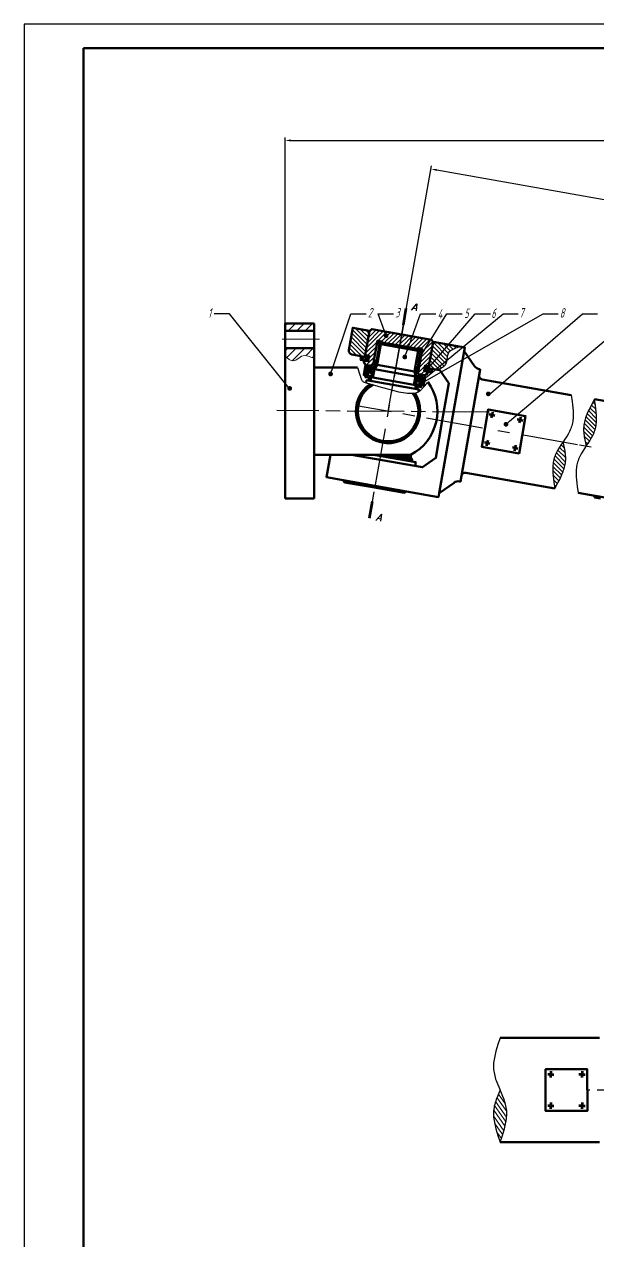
# Model space of a CAD drawing. Header units: millimetres. Extents: x 170 to 1359, y 181 to 1022.
# Drawn here: x 170 to 412, y 510 to 1022 of the extents above; entities that cross this region are included whole.
import ezdxf

# ---------------------------------------------------------------- set-up
doc = ezdxf.new("R2010")
doc.units = ezdxf.units.MM
doc.linetypes.add('ACAD_ISO08W100', pattern=[36, 24, -3, 6, -3])
doc.layers.get('Defpoints').update_dxf_attribs({"lineweight": 35})
for name, color, linetype, lineweight in [('01', 7, 'Continuous', 50), ('02', 3, 'Continuous', 25), ('中心线', 1, 'ACAD_ISO08W100', 35), ('剖面线', 6, 'Continuous', 35), ('尺寸', 4, 'Continuous', 25), ('粗实线', 7, 'Continuous', 50), ('细实线', 7, 'Continuous', 20)]:
    doc.layers.add(name, color=color, linetype=linetype, lineweight=lineweight)
doc.layers.add('尺寸标注', color=4, linetype='Continuous')
doc.styles.get("Standard").update_dxf_attribs({"font": 'arial.ttf'})
doc.styles.add('工程字', font='gbenor.shx', dxfattribs={"width": 0.65, "oblique": 15, "height": 5, "bigfont": 'gbcbig.shx'})
doc.styles.add('工程字-35', font='gbeitc.shx', dxfattribs={"height": 3.5, "bigfont": 'gbcbig.shx'})
doc.dimstyles.new('ISO-25', dxfattribs={"dimtxt": 2.5, "dimasz": 2.5, "dimexe": 1.25, "dimexo": 0.625, "dimtad": 1, "dimtxsty": 'Standard', "dimcen": 2.5, "dimadec": 0, "dimazin": 0, "dimtfac": 1, "dimtmove": 0, "dimatfit": 3, "dimfxl": 1, "dimarcsym": 0})
pattern_1 = [(135, (-1773.4997, 93.0126), (-0.8980256, -0.8980256), [])]
pattern_2 = [(45, (-1773.4997, 93.01265), (-0.35921024, 0.35921024), [])]

# ---------------------------------------------------------------- blocks, each defined once
blk = doc.blocks.new('*D14')
at = {"layer": 'Defpoints', "color": 0, "transparency": 16777216}
for p in [(660.83, 905.2), (323.57, 859.38), (642.83, 803.1)]:
    blk.add_point(p, dxfattribs=at)
at = {"layer": '尺寸标注', "color": 0, "lineweight": -2, "transparency": 16777216}
for p, q in [((323.68, 859.99), (341.79, 962.71)), ((344.04, 961.05), (658.37, 905.64)), ((642.94, 803.71), (661.05, 906.43))]:
    blk.add_line(p, q, dxfattribs=at)
at = {"layer": '尺寸标注', "color": 0, "transparency": 16777216}
for points in [[(344.11, 961.46), (343.96, 960.64), (341.57, 961.48)], [(658.44, 906.05), (658.3, 905.23), (660.83, 905.2)]]:
    blk.add_solid(points, dxfattribs=at)
at = {"layer": '尺寸标注', "color": 0, "lineweight": 20, "transparency": 16777216, "insert": (501.61, 935.68), "char_height": 3.5, "attachment_point": 5, "rotation": 350.0022, "style": '工程字-35'}
blk.add_mtext('886', dxfattribs=at)
blk = doc.blocks.new('*D20')
at = {"layer": 'Defpoints', "color": 0, "transparency": 16777216}
for p in [(1244.78, 973.48), (280.07, 859.57), (1244.78, 748.52)]:
    blk.add_point(p, dxfattribs=at)
at = {"layer": '尺寸标注', "color": 0, "lineweight": -2, "transparency": 16777216}
for p, q in [((280.07, 860.19), (280.07, 974.73)), ((1244.78, 749.15), (1244.78, 974.73)), ((282.57, 973.48), (1242.28, 973.48))]:
    blk.add_line(p, q, dxfattribs=at)
at = {"layer": '尺寸标注', "color": 0, "transparency": 16777216}
for points in [[(282.57, 973.9), (282.57, 973.06), (280.07, 973.48)], [(1242.28, 973.9), (1242.28, 973.06), (1244.78, 973.48)]]:
    blk.add_solid(points, dxfattribs=at)
at = {"layer": '尺寸标注', "color": 0, "lineweight": 20, "transparency": 16777216, "insert": (762.42, 975.86), "char_height": 3.5, "attachment_point": 5, "style": '工程字-35'}
blk.add_mtext('2105', dxfattribs=at)

msp = doc.modelspace()

# ---------------------------------------------------------------- hatches: boundary and pattern name
at = {"layer": '剖面线', "lineweight": 20}
h = msp.add_hatch(dxfattribs=at)
h.set_pattern_fill('ANSI31', color=256, scale=0.8)
h.set_pattern_definition([(45, (-3793.9345, -660.45), (-1.7960512, 1.7960512), [])])
h.paths.add_polyline_path([(292.382, 896.321), (280.07, 896.321), (280.07, 893.243), (292.382, 893.243)])
edge = h.paths.add_edge_path()
edge.add_line((292.382, 885.857), (280.07, 885.857))
edge.add_line((280.07, 885.857), (280.07, 882.627))
edge.add_spline(control_points=[(280.07, 882.627), (281.179, 881.55), (283.79, 879.014), (287.894, 884.454), (290.959, 881.768), (292.382, 881.655)], knot_values=[0, 0, 0, 0, 2.478057, 5.8350084, 8.5143685, 8.5143685, 8.5143685, 8.5143685], degree=3, periodic=0)
edge.add_line((292.382, 881.655), (292.382, 885.857))
h = msp.add_hatch(dxfattribs=at)
h.set_pattern_fill('ANSI31', color=256, scale=0.4, angle=90)
h.set_pattern_definition(pattern_1)
h.paths.add_polyline_path([(315.739, 893.264), (308.645, 894.502), (306.972, 885.054, 0.4100198), (308.29, 883.204), (312.217, 882.503), (312.218, 882.509), (313.787, 882.232)])
h = msp.add_hatch(dxfattribs=at)
h.set_pattern_fill('ANSI31', color=256, scale=0.4)
h.set_pattern_definition([(45, (-1773.4997, 93.0126), (-0.8980256, 0.8980256), [])])
h.paths.add_polyline_path([(329.269, 891.677), (316.663, 893.909), (315.739, 893.264), (313.926, 883.015), (315.513, 882.736), (315.094, 880.365), (313.508, 880.645), (313.369, 879.86), (314.031, 878.936), (316.785, 878.448, 0.4019211), (317.242, 878.797), (317.588, 880.748), (317.587, 880.748), (318.912, 888.226), (319.051, 889.011), (321.021, 888.662), (320.951, 888.279), (328.429, 886.954), (328.434, 886.953)])
h.paths.add_polyline_path([(333.779, 890.885), (329.277, 891.676), (328.442, 886.952), (332.096, 886.306)])
h.paths.add_polyline_path([(341.64, 889.504), (333.779, 890.885), (332.096, 886.306), (335.924, 885.629), (335.994, 886.03), (337.964, 885.681), (337.824, 884.897), (337.753, 884.496), (337.755, 884.496), (337.444, 882.742)])
h.paths.add_polyline_path([(342.513, 888.54), (341.868, 889.464), (341.64, 889.504), (337.444, 882.742), (336.36, 876.617), (336.151, 875.449, 0.4123383), (336.497, 874.976), (339.236, 874.491), (340.16, 875.136), (340.301, 875.929), (338.731, 876.199), (338.999, 877.784), (338.992, 877.785), (339.132, 878.57), (340.716, 878.291)])
h = msp.add_hatch(dxfattribs=at)
h.set_pattern_fill('ANSI31', color=256, scale=0.4, angle=90)
h.set_pattern_definition(pattern_1)
h.paths.add_polyline_path([(342.513, 888.54), (340.716, 878.291), (340.718, 878.291), (340.592, 877.58), (340.686, 877.486), (342.147, 877.227), (342.146, 877.219), (343.677, 876.952), (348.397, 880.834), (348.44, 881.115), (348.562, 882.056), (348.632, 882.509), (348.719, 882.945), (348.841, 883.363), (349.015, 883.747), (349.224, 884.113), (349.486, 884.426), (349.782, 884.723), (350.113, 885.002), (350.479, 885.246), (350.88, 885.472), (351.299, 885.681), (351.734, 885.873), (352.641, 886.239), (353.584, 886.582)])
h.paths.add_polyline_path([(347.795, 879.023), (348.004, 879.389), (348.161, 879.79), (348.283, 880.208), (348.37, 880.661), (348.397, 880.834), (343.677, 876.952), (344.385, 876.829), (345.285, 877.227), (345.721, 877.419), (346.139, 877.646), (346.54, 877.872), (346.906, 878.116), (347.255, 878.395), (347.551, 878.692)])
h = msp.add_hatch(dxfattribs=at)
h.set_pattern_fill('ANSI31', color=256, scale=0.16)
h.set_pattern_definition(pattern_2)
h.paths.add_polyline_path([(315.374, 881.951), (314.381, 882.127), (314.372, 882.118), (312.217, 882.503), (311.939, 880.923), (315.094, 880.365)])
h = msp.add_hatch(dxfattribs=at)
h.set_pattern_fill('ANSI31', color=256, scale=0.16)
h.set_pattern_definition(pattern_2)
h.paths.add_polyline_path([(342.095, 877.227), (338.999, 877.784), (338.731, 876.199), (341.818, 875.667)])
h = msp.add_hatch(dxfattribs=at)
h.set_pattern_fill('ANSI31', color=256, scale=0.4, angle=90)
h.set_pattern_definition([(135, (-1779.0263, 93.9881), (-0.8980256, -0.8980256), [])])
h.paths.add_polyline_path([(411.365, 853.869), (411.434, 854.497), (411.487, 855.124), (411.504, 855.752), (411.504, 856.397), (411.469, 857.704), (411.382, 859.011), (411.243, 860.336), (411.068, 861.661), (410.65, 864.345), (409.343, 861.957), (408.733, 860.772), (408.14, 859.587), (407.6, 858.384), (407.129, 857.181), (406.902, 856.571), (406.711, 855.961), (406.536, 855.351), (406.257, 854.131), (406.17, 853.521), (406.083, 852.893), (406.048, 852.266), (406.031, 851.656), (406.031, 851.028), (406.066, 850.383), (406.135, 849.756), (406.223, 849.128), (406.327, 848.483), (406.571, 847.211), (406.868, 845.921), (407.181, 844.648), (407.913, 845.746), (408.628, 846.845), (409.29, 847.96), (409.604, 848.518), (409.901, 849.093), (410.179, 849.668), (410.424, 850.244), (410.65, 850.836), (410.859, 851.429), (411.016, 852.022), (411.156, 852.632), (411.278, 853.242)])
h = msp.add_hatch(dxfattribs=at)
h.set_pattern_fill('ANSI31', color=256, scale=0.4, angle=90)
h.set_pattern_definition(pattern_1)
h.paths.add_polyline_path([(397.804, 835.045), (397.979, 835.655), (398.136, 836.265), (398.258, 836.892), (398.362, 837.502), (398.432, 838.112), (398.484, 838.74), (398.502, 839.367), (398.484, 839.995), (398.449, 840.622), (398.38, 841.25), (398.292, 841.895), (398.205, 842.522), (397.944, 843.812), (397.665, 845.085), (397.354, 846.365), (397.345, 846.366), (396.602, 845.276), (395.904, 844.161), (395.225, 843.045), (394.911, 842.488), (394.615, 841.93), (394.336, 841.355), (394.092, 840.762), (393.865, 840.187), (393.673, 839.594), (393.499, 838.984), (393.36, 838.391), (393.237, 837.764), (393.15, 837.154), (393.081, 836.526), (393.046, 835.899), (393.011, 835.254), (393.011, 834.609), (393.046, 833.319), (393.133, 832.012), (393.29, 830.687), (393.464, 829.362), (393.865, 826.678), (395.172, 829.048), (395.8, 830.251), (396.375, 831.436), (396.915, 832.639), (397.403, 833.842), (397.613, 834.452)])
h = msp.add_hatch(dxfattribs=at)
h.set_pattern_fill('ANSI31', color=256, scale=0.44, angle=80)
h.set_pattern_definition([(125, (-2039.6411, 223.109), (-1.1443554, -0.8012863), [])])
h.paths.add_polyline_path([(368.154, 560.906), (368.245, 560.209), (368.374, 559.505), (368.654, 558.112), (369.01, 556.706), (369.425, 555.309), (369.857, 553.889), (370.82, 551.071), (371.786, 553.899), (372.228, 555.301), (372.632, 556.71), (372.976, 558.109), (373.279, 559.497), (373.488, 560.901), (373.551, 561.59), (373.595, 562.283), (373.621, 562.98), (373.605, 563.664), (373.571, 564.352), (373.514, 565.024), (373.4, 565.706), (373.268, 566.391), (373.114, 567.061), (372.921, 567.737), (372.707, 568.398), (372.477, 569.081), (371.972, 570.416), (371.408, 571.742), (370.825, 573.071), (370.238, 571.734), (369.674, 570.412), (369.167, 569.08), (368.931, 568.402), (368.716, 567.739), (368.518, 567.053), (368.36, 566.38), (368.24, 565.7), (368.139, 565.017), (368.06, 564.35), (368.035, 563.653), (368.013, 562.976), (368.082, 561.601)])

# ---------------------------------------------------------------- linework, layer by layer
at = {"layer": '01'}
for p, q in [((1349.044, 1012.439), (195.044, 1012.439)), ((195.044, 1012.439), (195.044, 191.439))]:
    msp.add_line(p, q, dxfattribs=at)
at = {"layer": '02'}
for p, q in [((1359.044, 1022.439), (170.044, 1022.439)), ((170.044, 1022.439), (170.044, 181.439))]:
    msp.add_line(p, q, dxfattribs=at)
at = {"layer": '中心线', "lineweight": 20}
msp.add_line((278.909, 889.632), (294.597, 889.632), dxfattribs=at)
at = {"layer": '中心线', "lineweight": 25}
for points in [[(330.294, 897.482), (324.891, 866.891)], [(319.905, 889.29), (318.023, 878.604)], [(337.249, 886.222), (335.367, 875.554)], [(310.179, 861.749), (324.769, 859.169)], [(324.019, 861.888), (323.13, 856.886)], [(366.28, 858.899), (276.601, 859.594)], [(329.771, 858.28), (334.774, 857.408)], [(339.777, 856.519), (364.79, 852.109)], [(322.241, 851.883), (316.855, 821.291)], [(369.793, 851.238), (374.796, 850.349)], [(379.798, 849.46), (404.812, 845.05)], [(404.288, 845.154), (409.29, 844.265)], [(435.726, 573.07), (407.789, 573.07)]]:
    msp.add_lwpolyline(points, dxfattribs=at)
at = {"layer": '剖面线', "lineweight": 25}
for points in [[(308.635, 894.442), (308.628, 894.449)], [(318.929, 893.508), (318.929, 893.508)], [(323.505, 892.698), (323.514, 892.706)], [(307.879, 890.178), (307.878, 890.179)], [(314.85, 888.226), (314.848, 888.228)], [(315.234, 890.37), (315.228, 890.376)], [(322.415, 888.017), (322.417, 888.019)], [(323.949, 887.738), (323.957, 887.746)], [(325.468, 887.479), (325.466, 887.477)], [(326.556, 892.158), (326.564, 892.166)], [(328.795, 889.011), (328.808, 889.024)], [(329.194, 891.205), (329.184, 891.195)], [(329.614, 891.625), (329.607, 891.618)], [(332.661, 891.081), (332.665, 891.085)], [(337.243, 890.277), (337.249, 890.283)], [(340.297, 889.74), (340.3, 889.743)], [(342.476, 888.329), (342.479, 888.331)], [(314.101, 883.956), (314.094, 883.963)], [(314.372, 882.118), (314.38, 882.126)], [(315.373, 882.753), (315.379, 882.759)], [(331.584, 886.396), (331.584, 886.396)], [(334.635, 885.856), (334.636, 885.857)], [(337.546, 883.398), (337.564, 883.416)], [(342.095, 886.152), (342.095, 886.152)], [(311.974, 881.167), (311.984, 881.177)], [(315.147, 876.077), (314.45, 876.774), (313.77, 877.471)], [(314.781, 877.89), (313.996, 878.674)], [(314.205, 880.522), (314.206, 880.522)], [(315.461, 877.471), (314.38, 876.391)], [(314.972, 878.761), (314.979, 878.768)], [(316.14, 876.53), (315.147, 877.524)], [(316.402, 877.698), (315.408, 878.692)], [(316.681, 877.245), (315.983, 876.565)], [(316.489, 878.5), (316.489, 878.5)], [(317.639, 876.46), (316.89, 877.21)], [(317.831, 877.698), (317.047, 878.5)], [(317.34, 879.351), (317.343, 879.354)], [(318.127, 878.849), (318.075, 878.901), (317.395, 879.581)], [(317.725, 881.531), (317.727, 881.533)], [(318.982, 879.424), (318.668, 879.738)], [(336.779, 879.04), (336.791, 879.053)], [(337.162, 881.219), (337.177, 881.235)], [(338.972, 877.626), (338.975, 877.628)], [(339.794, 878.448), (339.799, 878.452)], [(341.327, 881.776), (341.328, 881.777)], [(314.938, 874.857), (314.24, 875.554), (313.543, 876.251)], [(313.996, 874.212), (314.223, 874.438)], [(315.06, 875.641), (314.083, 874.648)], [(314.45, 873.584), (315.147, 874.264)], [(315.286, 872.26), (316.262, 873.253)], [(315.304, 873.358), (316.053, 874.107)], [(317.709, 876.844), (316.942, 876.077)], [(317.43, 875.24), (316.942, 875.728)], [(317.413, 875.101), (317.047, 874.752)], [(334.739, 876.617), (335.419, 875.92), (337.336, 874.02)], [(335.471, 871.562), (334.774, 872.26)], [(336.221, 873.811), (334.791, 872.382)], [(335.593, 872.887), (335.001, 873.48)], [(335.593, 874.316), (335.227, 874.683)], [(337.057, 872.835), (336.081, 873.828)], [(336.395, 876.861), (336.405, 876.871)], [(337.441, 873.584), (336.761, 872.905)], [(338.121, 872.835), (337.145, 871.841)], [(338.661, 871.249), (337.964, 871.928), (337.284, 872.626)], [(339.097, 873.689), (338.086, 874.7)], [(339.251, 876.109), (339.254, 876.112)], [(335.088, 869.436), (336.203, 870.551)], [(335.471, 871.615), (335.367, 871.51)], [(335.402, 868.669), (335.855, 869.122)], [(337.824, 871.092), (337.127, 870.395), (336.43, 869.697)], [(338.278, 870.185), (337.755, 870.708), (337.057, 871.406)], [(337.354, 869.54), (337.598, 869.784)], [(409.645, 862.509), (409.639, 862.515)], [(407.315, 857.657), (407.303, 857.669)], [(407.848, 858.937), (407.844, 858.942)], [(408.425, 860.156), (408.419, 860.162)], [(411.156, 861.016), (411.153, 861.019)], [(411.504, 857.077), (411.486, 857.095)], [(406.034, 851.774), (406.031, 851.778)], [(406.158, 853.429), (406.153, 853.433)], [(406.442, 854.939), (406.432, 854.95)], [(411.051, 852.144), (411.045, 852.149)], [(406.122, 849.873), (406.118, 849.878)], [(406.468, 847.75), (406.467, 847.751)], [(410.633, 850.767), (410.626, 850.773)], [(394.254, 841.157), (394.248, 841.163)], [(394.844, 842.362), (394.841, 842.366)], [(395.502, 843.5), (395.486, 843.516)], [(396.186, 844.611), (396.183, 844.614)], [(398.188, 842.61), (398.188, 842.61)], [(393.121, 836.887), (393.115, 836.892)], [(398.484, 838.722), (398.483, 838.724)], [(396.515, 831.715), (396.505, 831.725)], [(397.055, 832.97), (397.051, 832.974)], [(397.979, 835.637), (397.975, 835.641)], [(393.464, 829.362), (393.447, 829.379)], [(394.039, 826.991), (394.039, 826.992)], [(394.684, 828.159), (394.683, 828.161)], [(411.731, 822.72), (410.79, 823.661)], [(372.091, 570.102), (372.092, 570.103)], [(372.59, 568.746), (372.594, 568.749)], [(373.367, 565.88), (373.374, 565.885)], [(373.572, 564.32), (373.586, 564.329)], [(368.03, 563.849), (368.042, 563.857)], [(368.043, 562.153), (368.054, 562.16)], [(373.608, 562.64), (373.621, 562.649)], [(368.791, 557.562), (368.793, 557.564)], [(369.593, 554.714), (369.604, 554.722)], [(372.047, 554.728), (372.049, 554.729)], [(372.671, 556.87), (372.681, 556.876)], [(373.151, 558.91), (373.157, 558.915)]]:
    msp.add_lwpolyline(points, dxfattribs=at)
at = {"layer": '尺寸', "lineweight": 25}
for points in [[(333.345, 901.927), (335.68, 904.559), (335.314, 901.579)], [(335.384, 902.415), (333.99, 902.659)], [(281.782, 868.976), (279.309, 872.068), (256.614, 900.323), (250.199, 900.323)], [(299.581, 875.955), (299.912, 876.914), (307.861, 900.323), (314.258, 900.323)], [(322.328, 892.114), (321.997, 893.055), (319.365, 900.323), (325.762, 900.323)], [(330.922, 883.119), (331.27, 884.06), (337.249, 900.323), (343.646, 900.323)], [(336.831, 881.742), (337.354, 882.596), (348.353, 900.323), (354.75, 900.323)], [(338.086, 871.336), (338.957, 871.824), (388.932, 900.323), (395.329, 900.323)], [(339.323, 873.375), (340.09, 874.003), (372.094, 900.323), (378.491, 900.323)], [(340.683, 877.594), (341.328, 878.343), (360.345, 900.323), (366.742, 900.323)], [(365.954, 866.147), (365.954, 866.147), (405.509, 900.323), (411.906, 900.323)], [(374.046, 854.445), (374.813, 855.09), (428.326, 900.323), (434.723, 900.323)], [(310.632, 877.785), (310.928, 876.861), (311.225, 875.903), (311.364, 875.449), (311.504, 875.014), (311.626, 874.613), (311.748, 874.229), (311.852, 873.898), (311.939, 873.602), (312.027, 873.34), (312.114, 873.096), (312.183, 872.887), (312.253, 872.695), (312.34, 872.539), (312.41, 872.382), (312.602, 872.138), (312.811, 871.928), (313.09, 871.754), (313.421, 871.597), (313.822, 871.44), (314.258, 871.301), (314.746, 871.144), (315.269, 871.005), (317.413, 870.412), (319.574, 869.784), (321.718, 869.157), (323.845, 868.547), (324.891, 868.268), (325.919, 868.006), (326.93, 867.762), (327.941, 867.536), (328.917, 867.344), (329.893, 867.17), (330.835, 867.048), (331.758, 866.961), (332.665, 866.908), (333.536, 866.891), (334.391, 866.943), (334.791, 866.978), (335.21, 867.065), (335.611, 867.17), (336.029, 867.327), (336.221, 867.431), (336.43, 867.553), (336.657, 867.693), (336.901, 867.884), (337.162, 868.111), (337.476, 868.39), (337.633, 868.564), (337.807, 868.739), (337.999, 868.93), (338.208, 869.139), (338.417, 869.384), (338.644, 869.628), (338.905, 869.906), (339.167, 870.203), (339.446, 870.517), (339.742, 870.848), (340.056, 871.214), (340.404, 871.615)], [(313.735, 879.337), (313.74, 879.342)], [(314.813, 880.415), (314.816, 880.417)], [(340.683, 877.489), (340.596, 877.576)], [(313.857, 874.491), (313.334, 875.031)], [(338.87, 872.469), (338.19, 873.166), (337.824, 873.515)], [(318.389, 813.291), (320.707, 815.923), (320.359, 812.942)], [(320.411, 813.761), (319.016, 814.023)]]:
    msp.add_lwpolyline(points, dxfattribs=at)
at = {"layer": '尺寸', "lineweight": 0, "transparency": 33554559}
for points in [[(321.771, 891.608), (321.683, 891.347), (322.677, 891.172)], [(321.683, 891.347), (322.677, 891.172), (321.683, 891.085)], [(322.677, 891.172), (321.683, 891.085), (321.736, 890.841)], [(321.736, 890.841), (321.858, 890.614), (322.677, 891.172)], [(322.677, 891.172), (321.91, 891.817), (321.771, 891.608)], [(321.858, 890.614), (322.677, 891.172), (322.032, 890.405)], [(322.102, 891.991), (322.677, 891.172), (321.91, 891.817)], [(322.677, 891.172), (322.032, 890.405), (322.241, 890.266)], [(322.328, 892.114), (322.102, 891.991), (322.677, 891.172)], [(322.241, 890.266), (322.503, 890.196), (322.677, 891.172)], [(322.677, 891.172), (322.59, 892.166), (322.328, 892.114)], [(322.503, 890.196), (322.677, 891.172), (322.764, 890.179)], [(322.851, 892.166), (322.677, 891.172), (322.59, 892.166)], [(323.095, 892.079), (322.851, 892.166), (322.677, 891.172)], [(322.677, 891.172), (323.322, 891.939), (323.095, 892.079)], [(323.496, 891.747), (322.677, 891.172), (323.322, 891.939)], [(323.618, 891.521), (323.496, 891.747), (322.677, 891.172)], [(322.677, 891.172), (323.67, 891.259), (323.618, 891.521)], [(323.653, 890.998), (322.677, 891.172), (323.67, 891.259)], [(323.008, 890.231), (323.252, 890.353), (322.677, 891.172)], [(323.252, 890.353), (322.677, 891.172), (323.444, 890.527)], [(322.677, 891.172), (323.444, 890.527), (323.583, 890.754)], [(323.583, 890.754), (323.653, 890.998), (322.677, 891.172)], [(322.677, 891.172), (322.764, 890.179), (323.008, 890.231)], [(329.649, 882.526), (329.597, 882.265), (330.591, 882.178)], [(329.597, 882.265), (330.591, 882.178), (329.597, 882.004)], [(330.591, 882.178), (329.597, 882.004), (329.684, 881.76)], [(330.591, 882.178), (329.771, 882.753), (329.649, 882.526)], [(329.684, 881.76), (329.824, 881.533), (330.591, 882.178)], [(329.946, 882.945), (330.591, 882.178), (329.771, 882.753)], [(329.824, 881.533), (330.591, 882.178), (330.015, 881.359)], [(330.172, 883.084), (329.946, 882.945), (330.591, 882.178)], [(330.591, 882.178), (330.015, 881.359), (330.242, 881.237)], [(330.591, 882.178), (330.416, 883.154), (330.172, 883.084)], [(330.242, 881.237), (330.503, 881.184), (330.591, 882.178)], [(330.678, 883.171), (330.591, 882.178), (330.416, 883.154)], [(330.503, 881.184), (330.591, 882.178), (330.765, 881.184)], [(330.922, 883.119), (330.678, 883.171), (330.591, 882.178)], [(330.591, 882.178), (331.166, 882.997), (330.922, 883.119)], [(331.358, 882.823), (330.591, 882.178), (331.166, 882.997)], [(331.497, 882.596), (331.358, 882.823), (330.591, 882.178)], [(330.591, 882.178), (331.567, 882.352), (331.497, 882.596)], [(331.584, 882.091), (330.591, 882.178), (331.567, 882.352)], [(330.591, 882.178), (330.765, 881.184), (331.009, 881.271)], [(331.009, 881.271), (331.218, 881.411), (330.591, 882.178)], [(331.218, 881.411), (330.591, 882.178), (331.41, 881.603)], [(330.591, 882.178), (331.41, 881.603), (331.532, 881.829)], [(331.532, 881.829), (331.584, 882.091), (330.591, 882.178)], [(335.349, 881.184), (336.308, 880.888), (335.297, 880.923)], [(336.308, 880.888), (335.297, 880.923), (335.332, 880.661)], [(335.332, 880.661), (335.419, 880.417), (336.308, 880.888)], [(335.454, 881.411), (335.349, 881.184), (336.308, 880.888)], [(335.419, 880.417), (336.308, 880.888), (335.576, 880.208)], [(336.308, 880.888), (335.611, 881.62), (335.454, 881.411)], [(336.308, 880.888), (335.576, 880.208), (335.768, 880.034)], [(335.82, 881.777), (336.308, 880.888), (335.611, 881.62)], [(335.768, 880.034), (336.012, 879.929), (336.308, 880.888)], [(336.064, 881.864), (335.82, 881.777), (336.308, 880.888)], [(336.012, 879.929), (336.308, 880.888), (336.273, 879.894)], [(336.308, 880.888), (336.325, 881.882), (336.064, 881.864)], [(336.308, 880.888), (336.273, 879.894), (336.535, 879.912)], [(336.587, 881.847), (336.308, 880.888), (336.325, 881.882)], [(336.831, 881.742), (336.587, 881.847), (336.308, 880.888)], [(336.308, 880.888), (337.023, 881.568), (336.831, 881.742)], [(337.179, 881.359), (336.308, 880.888), (337.023, 881.568)], [(337.267, 881.115), (337.179, 881.359), (336.308, 880.888)], [(336.308, 880.888), (337.302, 880.853), (337.267, 881.115)], [(336.535, 879.912), (336.779, 880.016), (336.308, 880.888)], [(336.779, 880.016), (336.308, 880.888), (336.988, 880.156)], [(336.308, 880.888), (336.988, 880.156), (337.145, 880.365)], [(337.145, 880.365), (337.249, 880.592), (336.308, 880.888)], [(337.249, 880.592), (336.308, 880.888), (337.302, 880.853)], [(340.021, 876.844), (339.045, 877.018), (339.027, 876.757)], [(339.114, 877.28), (340.021, 876.844), (339.045, 877.018)], [(339.271, 877.489), (339.114, 877.28), (340.021, 876.844)], [(340.021, 876.844), (339.463, 877.663), (339.271, 877.489)], [(339.69, 877.785), (340.021, 876.844), (339.463, 877.663)], [(339.951, 877.838), (339.69, 877.785), (340.021, 876.844)], [(340.021, 876.844), (340.212, 877.82), (339.951, 877.838)], [(340.457, 877.733), (340.021, 876.844), (340.212, 877.82)], [(340.683, 877.594), (340.457, 877.733), (340.021, 876.844)], [(340.021, 876.844), (340.857, 877.402), (340.683, 877.594)], [(340.962, 877.158), (340.021, 876.844), (340.857, 877.402)], [(341.014, 876.914), (340.962, 877.158), (340.021, 876.844)], [(298.308, 875.345), (298.256, 875.083), (299.267, 875.014)], [(298.256, 875.083), (299.267, 875.014), (298.274, 874.822)], [(299.267, 875.014), (298.274, 874.822), (298.361, 874.578)], [(299.267, 875.014), (298.43, 875.572), (298.308, 875.345)], [(298.361, 874.578), (298.518, 874.351), (299.267, 875.014)], [(298.605, 875.763), (299.267, 875.014), (298.43, 875.572)], [(298.518, 874.351), (299.267, 875.014), (298.709, 874.177)], [(298.814, 875.92), (298.605, 875.763), (299.267, 875.014)], [(299.267, 875.014), (298.709, 874.177), (298.936, 874.072)], [(299.267, 875.014), (299.075, 875.99), (298.814, 875.92)], [(298.936, 874.072), (299.197, 874.02), (299.267, 875.014)], [(299.319, 876.007), (299.267, 875.014), (299.075, 875.99)], [(299.197, 874.02), (299.267, 875.014), (299.459, 874.038)], [(299.581, 875.955), (299.319, 876.007), (299.267, 875.014)], [(299.267, 875.014), (299.825, 875.85), (299.581, 875.955)], [(300.017, 875.676), (299.267, 875.014), (299.825, 875.85)], [(300.156, 875.467), (300.017, 875.676), (299.267, 875.014)], [(299.267, 875.014), (300.243, 875.205), (300.156, 875.467)], [(300.261, 874.944), (299.267, 875.014), (300.243, 875.205)], [(299.267, 875.014), (299.459, 874.038), (299.703, 874.125)], [(299.703, 874.125), (299.93, 874.264), (299.267, 875.014)], [(299.93, 874.264), (299.267, 875.014), (300.086, 874.456)], [(299.267, 875.014), (300.086, 874.456), (300.208, 874.7)], [(300.208, 874.7), (300.261, 874.944), (299.267, 875.014)], [(338.557, 872.73), (337.615, 873.079), (337.563, 872.835)], [(337.563, 872.835), (337.563, 872.573), (338.557, 872.73)], [(337.563, 872.573), (338.557, 872.73), (337.65, 872.312)], [(337.737, 873.323), (338.557, 872.73), (337.615, 873.079)], [(338.557, 872.73), (337.65, 872.312), (337.772, 872.103)], [(337.912, 873.515), (337.737, 873.323), (338.557, 872.73)], [(337.772, 872.103), (337.964, 871.928), (338.557, 872.73)], [(338.557, 872.73), (338.138, 873.637), (337.912, 873.515)], [(337.964, 871.928), (338.557, 872.73), (338.208, 871.789)], [(338.382, 873.724), (338.557, 872.73), (338.138, 873.637)], [(338.557, 872.73), (338.208, 871.789), (338.452, 871.737)], [(338.644, 873.724), (338.382, 873.724), (338.557, 872.73)], [(338.452, 871.737), (338.713, 871.754), (338.557, 872.73)], [(338.557, 872.73), (338.905, 873.672), (338.644, 873.724)], [(339.132, 873.55), (338.557, 872.73), (338.905, 873.672)], [(339.323, 873.375), (339.132, 873.55), (338.557, 872.73)], [(338.557, 872.73), (339.463, 873.149), (339.323, 873.375)], [(339.533, 872.905), (338.557, 872.73), (339.463, 873.149)], [(339.55, 872.643), (339.533, 872.905), (338.557, 872.73)], [(338.713, 871.754), (338.557, 872.73), (338.957, 871.824)], [(338.557, 872.73), (338.957, 871.824), (339.184, 871.963)], [(339.184, 871.963), (339.358, 872.155), (338.557, 872.73)], [(339.358, 872.155), (338.557, 872.73), (339.48, 872.382)], [(338.557, 872.73), (339.48, 872.382), (339.55, 872.643)], [(339.027, 876.757), (339.079, 876.513), (340.021, 876.844)], [(339.079, 876.513), (340.021, 876.844), (339.201, 876.269)], [(340.021, 876.844), (339.201, 876.269), (339.376, 876.077)], [(339.376, 876.077), (339.585, 875.938), (340.021, 876.844)], [(339.585, 875.938), (340.021, 876.844), (339.829, 875.85)], [(340.021, 876.844), (339.829, 875.85), (340.09, 875.833)], [(340.021, 876.844), (340.997, 876.652), (341.014, 876.914)], [(340.09, 875.833), (340.352, 875.885), (340.021, 876.844)], [(340.352, 875.885), (340.021, 876.844), (340.579, 876.007)], [(340.021, 876.844), (340.579, 876.007), (340.77, 876.182)], [(340.77, 876.182), (340.927, 876.408), (340.021, 876.844)], [(340.927, 876.408), (340.021, 876.844), (340.997, 876.652)], [(281.054, 869.27), (281.001, 869.008), (282.012, 868.939)], [(281.001, 869.008), (282.012, 868.939), (281.019, 868.747)], [(282.012, 868.939), (281.019, 868.747), (281.106, 868.503)], [(282.012, 868.939), (281.176, 869.496), (281.054, 869.27)], [(281.106, 868.503), (281.263, 868.276), (282.012, 868.939)], [(281.35, 869.688), (282.012, 868.939), (281.176, 869.496)], [(281.263, 868.276), (282.012, 868.939), (281.455, 868.102)], [(281.559, 869.845), (281.35, 869.688), (282.012, 868.939)], [(282.012, 868.939), (281.455, 868.102), (281.681, 867.997)], [(282.012, 868.939), (281.821, 869.915), (281.559, 869.845)], [(281.681, 867.997), (281.943, 867.945), (282.012, 868.939)], [(282.065, 869.932), (282.012, 868.939), (281.821, 869.915)], [(281.943, 867.945), (282.012, 868.939), (282.204, 867.963)], [(282.326, 869.88), (282.065, 869.932), (282.012, 868.939)], [(282.012, 868.939), (282.57, 869.775), (282.326, 869.88)], [(282.762, 869.601), (282.012, 868.939), (282.57, 869.775)], [(282.901, 869.392), (282.762, 869.601), (282.012, 868.939)], [(282.012, 868.939), (282.988, 869.13), (282.901, 869.392)], [(283.006, 868.869), (282.012, 868.939), (282.988, 869.13)], [(282.012, 868.939), (282.204, 867.963), (282.448, 868.05)], [(282.448, 868.05), (282.675, 868.189), (282.012, 868.939)], [(282.675, 868.189), (282.012, 868.939), (282.832, 868.381)], [(282.012, 868.939), (282.832, 868.381), (282.954, 868.625)], [(282.954, 868.625), (283.006, 868.869), (282.012, 868.939)], [(336.256, 871.092), (336.221, 870.848), (337.232, 870.83)], [(336.221, 870.848), (337.232, 870.83), (336.256, 870.586)], [(337.232, 870.83), (336.36, 871.336), (336.256, 871.092)], [(337.232, 870.83), (336.256, 870.586), (336.36, 870.342)], [(336.517, 871.545), (337.232, 870.83), (336.36, 871.336)], [(336.36, 870.342), (336.517, 870.133), (337.232, 870.83)], [(336.726, 871.702), (336.517, 871.545), (337.232, 870.83)], [(336.517, 870.133), (337.232, 870.83), (336.726, 869.976)], [(337.232, 870.83), (336.97, 871.806), (336.726, 871.702)], [(337.232, 870.83), (336.726, 869.976), (336.97, 869.872)], [(337.232, 871.841), (337.232, 870.83), (336.97, 871.806)], [(336.97, 869.872), (337.214, 869.837), (337.232, 870.83)], [(337.214, 869.837), (337.232, 870.83), (337.476, 869.872)], [(337.493, 871.806), (337.232, 871.841), (337.232, 870.83)], [(337.232, 870.83), (337.737, 871.702), (337.493, 871.806)], [(337.929, 871.545), (337.232, 870.83), (337.737, 871.702)], [(338.086, 871.336), (337.929, 871.545), (337.232, 870.83)], [(337.232, 870.83), (338.19, 871.092), (338.086, 871.336)], [(338.225, 870.83), (337.232, 870.83), (338.19, 871.092)], [(337.232, 870.83), (337.476, 869.872), (337.72, 869.959)], [(337.72, 869.959), (337.929, 870.116), (337.232, 870.83)], [(337.929, 870.116), (337.232, 870.83), (338.086, 870.325)], [(337.232, 870.83), (338.086, 870.325), (338.19, 870.569)], [(338.19, 870.569), (338.225, 870.83), (337.232, 870.83)], [(364.853, 866.879), (364.819, 866.618), (365.812, 866.635)], [(365.812, 866.635), (364.941, 867.123), (364.853, 866.879)], [(365.097, 867.332), (365.812, 866.635), (364.941, 867.123)], [(365.307, 867.489), (365.097, 867.332), (365.812, 866.635)], [(365.812, 866.635), (365.533, 867.594), (365.307, 867.489)], [(365.795, 867.629), (365.812, 866.635), (365.533, 867.594)], [(366.056, 867.611), (365.795, 867.629), (365.812, 866.635)], [(365.812, 866.635), (366.3, 867.507), (366.056, 867.611)], [(366.509, 867.35), (365.812, 866.635), (366.3, 867.507)], [(366.666, 867.141), (366.509, 867.35), (365.812, 866.635)], [(365.812, 866.635), (366.771, 866.914), (366.666, 867.141)], [(366.823, 866.653), (365.812, 866.635), (366.771, 866.914)], [(364.819, 866.618), (365.812, 866.635), (364.853, 866.356)], [(365.812, 866.635), (364.853, 866.356), (364.958, 866.112)], [(364.958, 866.112), (365.115, 865.921), (365.812, 866.635)], [(365.115, 865.921), (365.812, 866.635), (365.324, 865.764)], [(365.812, 866.635), (365.324, 865.764), (365.568, 865.659)], [(365.568, 865.659), (365.83, 865.642), (365.812, 866.635)], [(366.788, 866.391), (366.823, 866.653), (365.812, 866.635)], [(365.83, 865.642), (365.812, 866.635), (366.091, 865.677)], [(365.812, 866.635), (366.091, 865.677), (366.335, 865.781)], [(366.335, 865.781), (366.527, 865.938), (365.812, 866.635)], [(366.527, 865.938), (365.812, 866.635), (366.684, 866.147)], [(365.812, 866.635), (366.684, 866.147), (366.788, 866.391)], [(373.296, 853.8), (372.355, 854.131), (372.285, 853.87)], [(372.285, 853.87), (372.303, 853.608), (373.296, 853.8)], [(372.303, 853.608), (373.296, 853.8), (372.39, 853.364)], [(372.46, 854.358), (373.296, 853.8), (372.355, 854.131)], [(373.296, 853.8), (372.39, 853.364), (372.529, 853.138)], [(372.634, 854.55), (372.46, 854.358), (373.296, 853.8)], [(372.529, 853.138), (372.721, 852.964), (373.296, 853.8)], [(373.296, 853.8), (372.861, 854.689), (372.634, 854.55)], [(372.721, 852.964), (373.296, 853.8), (372.948, 852.859)], [(373.105, 854.776), (373.296, 853.8), (372.861, 854.689)], [(373.296, 853.8), (372.948, 852.859), (373.209, 852.789)], [(373.366, 854.794), (373.105, 854.776), (373.296, 853.8)], [(373.209, 852.789), (373.471, 852.807), (373.296, 853.8)], [(373.296, 853.8), (373.628, 854.724), (373.366, 854.794)], [(373.854, 854.619), (373.296, 853.8), (373.628, 854.724)], [(374.046, 854.445), (373.854, 854.619), (373.296, 853.8)], [(373.296, 853.8), (374.185, 854.219), (374.046, 854.445)], [(374.273, 853.975), (373.296, 853.8), (374.185, 854.219)], [(374.29, 853.713), (374.273, 853.975), (373.296, 853.8)], [(373.471, 852.807), (373.296, 853.8), (373.715, 852.894)], [(373.296, 853.8), (373.715, 852.894), (373.941, 853.033)], [(373.941, 853.033), (374.116, 853.225), (373.296, 853.8)], [(374.116, 853.225), (373.296, 853.8), (374.22, 853.452)], [(373.296, 853.8), (374.22, 853.452), (374.29, 853.713)]]:
    msp.add_solid(points, dxfattribs=at)
at = {"layer": '粗实线', "lineweight": 50}
for p, q in [((280.07, 822.452), (280.07, 896.321)), ((280.07, 896.321), (292.382, 896.321)), ((292.382, 893.243), (280.07, 893.243)), ((292.382, 896.321), (292.382, 822.452)), ((292.382, 885.857), (280.07, 885.857)), ((308.279, 883.206), (312.219, 882.513)), ((292.382, 836.453), (292.382, 822.452)), ((292.382, 822.452), (280.07, 822.452))]:
    msp.add_line(p, q, dxfattribs=at)
at = {"layer": '粗实线', "lineweight": 80}
for points in [[(329.98, 895.687), (331.218, 902.764)], [(367.213, 856.554), (367.422, 857.74), (366.237, 857.949)], [(367.631, 858.925), (367.422, 857.74), (368.608, 857.53)], [(379.45, 856.833), (379.24, 855.665), (378.055, 855.875)], [(379.031, 854.48), (379.24, 855.665), (380.426, 855.456)], [(365.557, 847.107), (365.348, 845.921), (364.163, 846.131)], [(365.139, 844.736), (365.348, 845.921), (366.516, 845.712)], [(376.957, 842.662), (377.149, 843.847), (375.981, 844.056)], [(377.358, 845.015), (377.149, 843.847), (378.334, 843.638)], [(316.855, 821.291), (315.6, 814.197)], [(392.2, 578.356), (392.2, 579.68), (390.876, 579.68)], [(392.2, 581.004), (392.2, 579.68), (393.524, 579.68)], [(405.398, 580.994), (405.398, 579.67), (404.074, 579.669)], [(405.402, 578.364), (405.398, 579.67), (406.722, 579.67)], [(392.208, 567.802), (392.208, 566.478), (390.884, 566.478)], [(392.208, 565.154), (392.208, 566.478), (393.532, 566.478)], [(405.41, 565.162), (405.407, 566.467), (404.083, 566.467)], [(405.407, 567.791), (405.407, 566.467), (406.731, 566.468)]]:
    msp.add_lwpolyline(points, dxfattribs=at)
at = {"layer": '粗实线', "lineweight": 50}
for points in [[(315.739, 893.264), (308.645, 894.502), (306.972, 885.054)], [(312.218, 882.509), (311.939, 880.923), (315.094, 880.365), (315.513, 882.736), (313.927, 883.015), (313.787, 882.23), (315.739, 893.264), (316.663, 893.909), (329.266, 891.678), (341.868, 889.464), (342.513, 888.54), (340.579, 877.506), (340.718, 878.291), (339.132, 878.57)], [(319.173, 880.47), (317.587, 880.748), (318.912, 888.226), (319.051, 889.011), (321.021, 888.662), (320.951, 888.279), (328.429, 886.954), (335.924, 885.629), (328.429, 886.954)], [(320.411, 887.564), (319.034, 879.685), (320.411, 887.564), (318.844, 887.843)], [(321.351, 888.208), (320.411, 887.564), (328.29, 886.17), (336.168, 884.775), (335.524, 885.699), (336.168, 884.775), (328.29, 886.17)], [(360.066, 878.273), (355.639, 884.601), (355.918, 886.17), (342.513, 888.54)], [(311.939, 880.923), (312.218, 882.509), (315.373, 881.951), (315.513, 882.736)], [(336.168, 884.775), (334.791, 876.896), (336.168, 884.775), (337.755, 884.496), (336.36, 876.617)], [(355.639, 884.601), (345.076, 824.725)], [(310.632, 877.785), (292.382, 877.785)], [(340.579, 877.506), (340.718, 878.291), (339.132, 878.57), (338.731, 876.199), (341.868, 875.659), (342.147, 877.227), (338.992, 877.785), (339.132, 878.57), (338.992, 877.785), (342.095, 877.227), (345.302, 876.67), (349.189, 871.109), (346.418, 855.352), (343.646, 839.594), (338.086, 835.707), (308.139, 840.988)], [(313.961, 878.535), (313.892, 878.151), (313.264, 874.595), (313.822, 877.75), (313.264, 874.595), (317.203, 873.91)], [(313.508, 880.645), (313.369, 879.86), (314.031, 878.936)], [(336.343, 872.974), (337.302, 872.8), (336.901, 870.429), (337.284, 870.36), (337.685, 870.29), (338.243, 873.445), (335.088, 874.003), (334.46, 870.464), (325.797, 871.981), (317.134, 873.515), (317.761, 877.053), (314.606, 877.611), (314.049, 874.473), (313.909, 873.672), (315.094, 873.462)], [(316.121, 876.529), (315.251, 876.687), (314.833, 874.334), (314.45, 874.404), (314.049, 874.473), (314.606, 877.611), (317.761, 877.053), (317.622, 876.269)], [(317.43, 877.524), (315.06, 877.942)], [(317.238, 878.779), (317.727, 881.533)], [(318.633, 879.755), (319.034, 879.685), (317.849, 879.894)], [(317.901, 877.855), (318.04, 878.639)], [(318.493, 878.953), (318.894, 878.883), (319.034, 879.685)], [(336.5, 877.419), (334.931, 877.681)], [(336.151, 875.449), (336.639, 878.204)], [(341.816, 875.659), (342.095, 877.227), (341.956, 876.443)], [(336.378, 867.518), (336.552, 868.46), (325.518, 870.412), (314.484, 872.364), (314.293, 871.283)], [(315.408, 873.009), (315.269, 872.225)], [(317.204, 873.916), (317.134, 873.515), (316.349, 873.654), (316.071, 872.085)], [(317.383, 874.671), (316.58, 874.81), (316.677, 875.353)], [(335.035, 876.042), (334.652, 876.112), (334.791, 876.896)], [(334.669, 871.65), (335.454, 871.51), (335.541, 871.998)], [(335.175, 876.827), (334.791, 876.896), (335.959, 876.687)], [(336.36, 869.715), (337.546, 869.506), (337.685, 870.29), (338.243, 873.445), (335.088, 874.003), (334.948, 873.218)], [(335.227, 874.787), (335.367, 875.572)], [(335.541, 874.334), (337.912, 873.916)], [(339.167, 874.09), (339.097, 873.706), (338.469, 870.15), (339.027, 873.305), (338.469, 870.15), (335.715, 870.639)], [(340.3, 875.92), (340.16, 875.136), (339.236, 874.491)], [(362.141, 876.949), (362.402, 876.896), (354.07, 829.641), (353.791, 829.676)], [(363.291, 872.695), (400.82, 866.072)], [(338.469, 870.15), (334.53, 870.848), (334.46, 870.464), (335.245, 870.325), (334.966, 868.739)], [(335.89, 869.401), (335.75, 868.599)], [(410.65, 864.345), (537.373, 841.999), (512.168, 846.444), (505.213, 807.05)], [(369.741, 859.361), (365.801, 860.058), (381.559, 857.286), (378.787, 841.529), (363.03, 844.3), (365.801, 860.058)], [(333.275, 840.988), (292.382, 840.988)], [(304.566, 830.234), (331.358, 825.527), (330.434, 824.865), (317.814, 827.096), (305.211, 829.31), (304.566, 830.234), (297.541, 831.489), (299.197, 840.936)], [(317.36, 840.988), (335.21, 837.833), (334.931, 836.265)], [(333.624, 838.112), (333.763, 838.897), (321.962, 840.988)], [(333.763, 838.897), (333.118, 839.821), (326.564, 840.988)], [(333.188, 840.222), (333.327, 841.006)], [(356.336, 833.301), (393.865, 826.678)], [(351.403, 829.153), (345.076, 824.725), (344.797, 823.139), (331.358, 825.527)], [(403.695, 824.951), (506.799, 806.771), (530.436, 802.605), (506.799, 806.771), (428.011, 820.663)], [(410.79, 823.696), (410.65, 822.912), (413.16, 822.459)], [(412.749, 595.079), (370.811, 595.075)], [(403.197, 581.868), (407.597, 581.871), (389.998, 581.879), (390.009, 564.276), (407.609, 564.269), (407.597, 581.871)], [(412.74, 551.078), (370.82, 551.071)]]:
    msp.add_lwpolyline(points, dxfattribs=at)
for points in [[(335.924, 885.629), (335.994, 886.03), (337.964, 885.681), (337.824, 884.897), (336.5, 877.419), (337.824, 884.897), (337.964, 885.681), (335.994, 886.03)], [(316.785, 878.448), (314.031, 878.936)], [(326.773, 877.506), (318.894, 878.883), (317.761, 877.053), (326.425, 875.537), (335.088, 874.003), (334.652, 876.112)], [(336.482, 874.979), (339.236, 874.491)]]:
    msp.add_lwpolyline(points, close=True, dxfattribs=at)
for centre, radius in [((316.292, 875.916), 0.636), ((316.292, 875.916), 0.322), ((335.989, 872.447), 0.636), ((335.989, 872.447), 0.322)]:
    msp.add_circle(centre, radius, dxfattribs=at)
for centre, radius, start, end in [((319.625, 887.703), 0.794, 350.04806, 169.87368), ((308.569, 884.798), 1.618, 170.89746, 259.66495), ((336.962, 884.636), 0.793, 350.00248, 170.00237), ((314.374, 878.448), 0.421, 83.91223, 168.38343), ((314.99, 877.561), 0.387, 79.69161, 172.62476), ((316.831, 878.86), 0.415, 263.61772, 348.69865), ((317.786, 879.481), 0.418, 81.44357, 166.51966), ((317.49, 877.939), 0.419, 261.78551, 348.48287), ((318.376, 880.61), 0.793, 170.00248, 350.00237), ((318.425, 878.567), 0.392, 79.96896, 169.42134), ((335.718, 877.567), 0.795, 171.76766, 349.3077), ((362.643, 880.134), 3.199, 215.00245, 260.00245), ((315.031, 873.083), 0.385, 348.86833, 80.47283), ((315.954, 873.72), 0.401, 350.5169, 80.91967), ((334.952, 875.631), 0.419, 351.78551, 78.48287), ((335.613, 874.719), 0.392, 169.96896, 259.42134), ((335.879, 876.281), 0.414, 352.99665, 78.76228), ((336.562, 875.387), 0.416, 171.34293, 258.92545), ((337.802, 873.545), 0.392, 350.0023, 80.00275), ((338.752, 874.152), 0.419, 351.52982, 76.31099), ((363.531, 874.295), 1.595, 170.00244, 260.00241), ((323.526, 859.408), 13.605, 123.16772, 34.01917), ((323.526, 859.408), 12.803, 119.93775, 36.01318), ((323.526, 859.408), 20.804, 297.79542, 35.99672), ((335.606, 870.285), 0.392, 80.0023, 170.00275), ((336.251, 869.362), 0.392, 80.0023, 170.00275), ((300.74, 840.687), 1.592, 168.25375, 170.00374), ((332.779, 840.304), 0.417, 263.42825, 348.5829), ((356.018, 831.744), 1.595, 80.00244, 170.00241), ((353.195, 826.567), 3.199, 80.00246, 125.00245)]:
    msp.add_arc(centre, radius, start, end, dxfattribs=at)
at = {"layer": '细实线', "lineweight": 25}
for points in [[(344.378, 876.827), (345.285, 877.227), (345.721, 877.419), (346.139, 877.646), (346.54, 877.872), (346.906, 878.116), (347.255, 878.395), (347.551, 878.692), (347.795, 879.023), (348.004, 879.389), (348.161, 879.79), (348.283, 880.208), (348.37, 880.661), (348.44, 881.115), (348.562, 882.056), (348.632, 882.509), (348.719, 882.945), (348.841, 883.363), (349.015, 883.747), (349.224, 884.113), (349.486, 884.426), (349.782, 884.723), (350.113, 885.002), (350.479, 885.246), (350.88, 885.472), (351.299, 885.681), (351.734, 885.873), (352.641, 886.239), (353.599, 886.588)], [(400.82, 866.072), (401.221, 863.387), (401.413, 862.063), (401.552, 860.738), (401.639, 859.43), (401.674, 858.141), (401.674, 857.496), (401.657, 856.851), (401.604, 856.223), (401.535, 855.596), (401.447, 854.986), (401.325, 854.358), (401.186, 853.765), (401.012, 853.155), (400.82, 852.563), (400.593, 851.987), (400.349, 851.395), (400.07, 850.82), (399.774, 850.262), (399.46, 849.687), (398.798, 848.571), (398.083, 847.473), (397.351, 846.375), (396.602, 845.276), (395.904, 844.161), (395.225, 843.045), (394.911, 842.488), (394.615, 841.93), (394.336, 841.355), (394.092, 840.762), (393.865, 840.187), (393.673, 839.594), (393.499, 838.984), (393.36, 838.391), (393.237, 837.764), (393.15, 837.154), (393.081, 836.526), (393.046, 835.899), (393.011, 835.254), (393.011, 834.609), (393.046, 833.319), (393.133, 832.012), (393.29, 830.687), (393.464, 829.362), (393.865, 826.678), (395.172, 829.048), (395.8, 830.251), (396.375, 831.436), (396.915, 832.639), (397.403, 833.842), (397.613, 834.452), (397.804, 835.045), (397.979, 835.655), (398.136, 836.265), (398.258, 836.892), (398.362, 837.502), (398.432, 838.112), (398.484, 838.74), (398.502, 839.367), (398.484, 839.995), (398.449, 840.622), (398.38, 841.25), (398.292, 841.895), (398.205, 842.522), (397.944, 843.812), (397.665, 845.085), (397.351, 846.375)], [(407.181, 844.648), (407.913, 845.746), (408.628, 846.845), (409.29, 847.96), (409.604, 848.518), (409.901, 849.093), (410.179, 849.668), (410.424, 850.244), (410.65, 850.836), (410.859, 851.429), (411.016, 852.022), (411.156, 852.632), (411.278, 853.242), (411.365, 853.869), (411.434, 854.497), (411.487, 855.124), (411.504, 855.752), (411.504, 856.397), (411.469, 857.704), (411.382, 859.011), (411.243, 860.336), (411.068, 861.661), (410.65, 864.345), (409.343, 861.957), (408.733, 860.772), (408.14, 859.587), (407.6, 858.384), (407.129, 857.181), (406.902, 856.571), (406.711, 855.961), (406.536, 855.351), (406.397, 854.741), (406.257, 854.131), (406.17, 853.521), (406.083, 852.893), (406.048, 852.266), (406.031, 851.656), (406.031, 851.028), (406.066, 850.383), (406.135, 849.756), (406.223, 849.128), (406.327, 848.483), (406.571, 847.211), (406.868, 845.921), (407.181, 844.648), (406.449, 843.55), (405.735, 842.435), (405.055, 841.319), (404.741, 840.761), (404.445, 840.186), (404.166, 839.611), (403.922, 839.035), (403.695, 838.443), (403.503, 837.85), (403.329, 837.258), (403.19, 836.647), (403.068, 836.037), (402.98, 835.41), (402.911, 834.782), (402.876, 834.155), (402.841, 833.527), (402.841, 832.882), (402.876, 831.592), (402.98, 830.268), (403.12, 828.96), (403.294, 827.618), (403.695, 824.951)], [(370.811, 595.075), (369.864, 592.244), (369.422, 590.842), (369.018, 589.433), (368.655, 588.037), (368.37, 586.646), (368.247, 585.948), (368.162, 585.242), (368.08, 584.556), (368.035, 583.863), (368.013, 583.185), (368.029, 582.501), (368.063, 581.814), (368.136, 581.119), (368.23, 580.441), (368.366, 579.774), (368.517, 579.086), (368.713, 578.428), (368.924, 577.748), (369.157, 577.084), (369.68, 575.746), (370.241, 574.401), (370.825, 573.071)]]:
    msp.add_lwpolyline(points, dxfattribs=at)
msp.add_lwpolyline([(370.825, 573.071), (370.238, 571.734), (369.674, 570.412), (369.167, 569.08), (368.931, 568.402), (368.716, 567.739), (368.518, 567.053), (368.36, 566.38), (368.24, 565.7), (368.139, 565.017), (368.06, 564.35), (368.035, 563.653), (368.013, 562.976), (368.047, 562.288), (368.082, 561.601), (368.154, 560.906), (368.245, 560.209), (368.374, 559.505), (368.654, 558.112), (369.01, 556.706), (369.425, 555.309), (369.857, 553.889), (370.82, 551.071), (371.786, 553.899), (372.228, 555.301), (372.632, 556.71), (372.976, 558.109), (373.279, 559.497), (373.383, 560.199), (373.488, 560.901), (373.551, 561.59), (373.595, 562.283), (373.621, 562.98), (373.605, 563.664), (373.571, 564.352), (373.514, 565.024), (373.4, 565.706), (373.268, 566.391), (373.114, 567.061), (372.921, 567.737), (372.707, 568.398), (372.477, 569.081), (371.972, 570.416), (371.408, 571.742)], close=True, dxfattribs=at)
at = {"layer": '细实线', "lineweight": 20}
msp.add_open_spline([(280.07, 882.627), (281.179, 881.55), (283.79, 879.014), (287.894, 884.454), (290.959, 881.768), (292.382, 881.655)], degree=3, knots=[0, 0, 0, 0, 2.478057, 5.8350084, 8.5143685, 8.5143685, 8.5143685, 8.5143685], dxfattribs=at)

# ---------------------------------------------------------------- texts
at = {"layer": '尺寸标注', "lineweight": 20, "char_height": 4, "attachment_point": 1, "style": '工程字'}
for s, insert in [('1', (247.552, 902.718)), ('2', (315.019, 902.86)), ('3', (326.546, 902.861)), ('6', (367.083, 902.64)), ('7', (378.888, 902.813)), ('8', (395.941, 902.772)), ('4', (344.425, 902.381)), ('5', (355.668, 902.597))]:
    msp.add_mtext_dynamic_manual_height_columns(s, width=4.6424, gutter_width=10, heights=[0], dxfattribs=dict(at, insert=insert))

# ---------------------------------------------------------------- dimensions: what is measured, and where the dimension line sits
at = {"layer": '尺寸标注', "lineweight": 20}
dim = msp.add_linear_dim(base=(1244.776, 973.481), p1=(280.07, 859.567), p2=(1244.776, 748.523), text='2105', dimstyle='ISO-25', override={"dimtxsty": '工程字-35'}, dxfattribs=at)
dim.commit()
dim.dimension.update_dxf_attribs({"geometry": '*D20', "text_midpoint": (762.423, 975.856)})
dim = msp.add_aligned_dim(p1=(323.573, 859.378), p2=(642.832, 803.097), distance=103.68, text='886', dimstyle='ISO-25', override={"dimtxsty": '工程字-35'}, dxfattribs=at)
dim.commit()
dim.dimension.update_dxf_attribs({"geometry": '*D14', "text_midpoint": (501.615, 935.682)})

doc.saveas('drawing.dxf')
